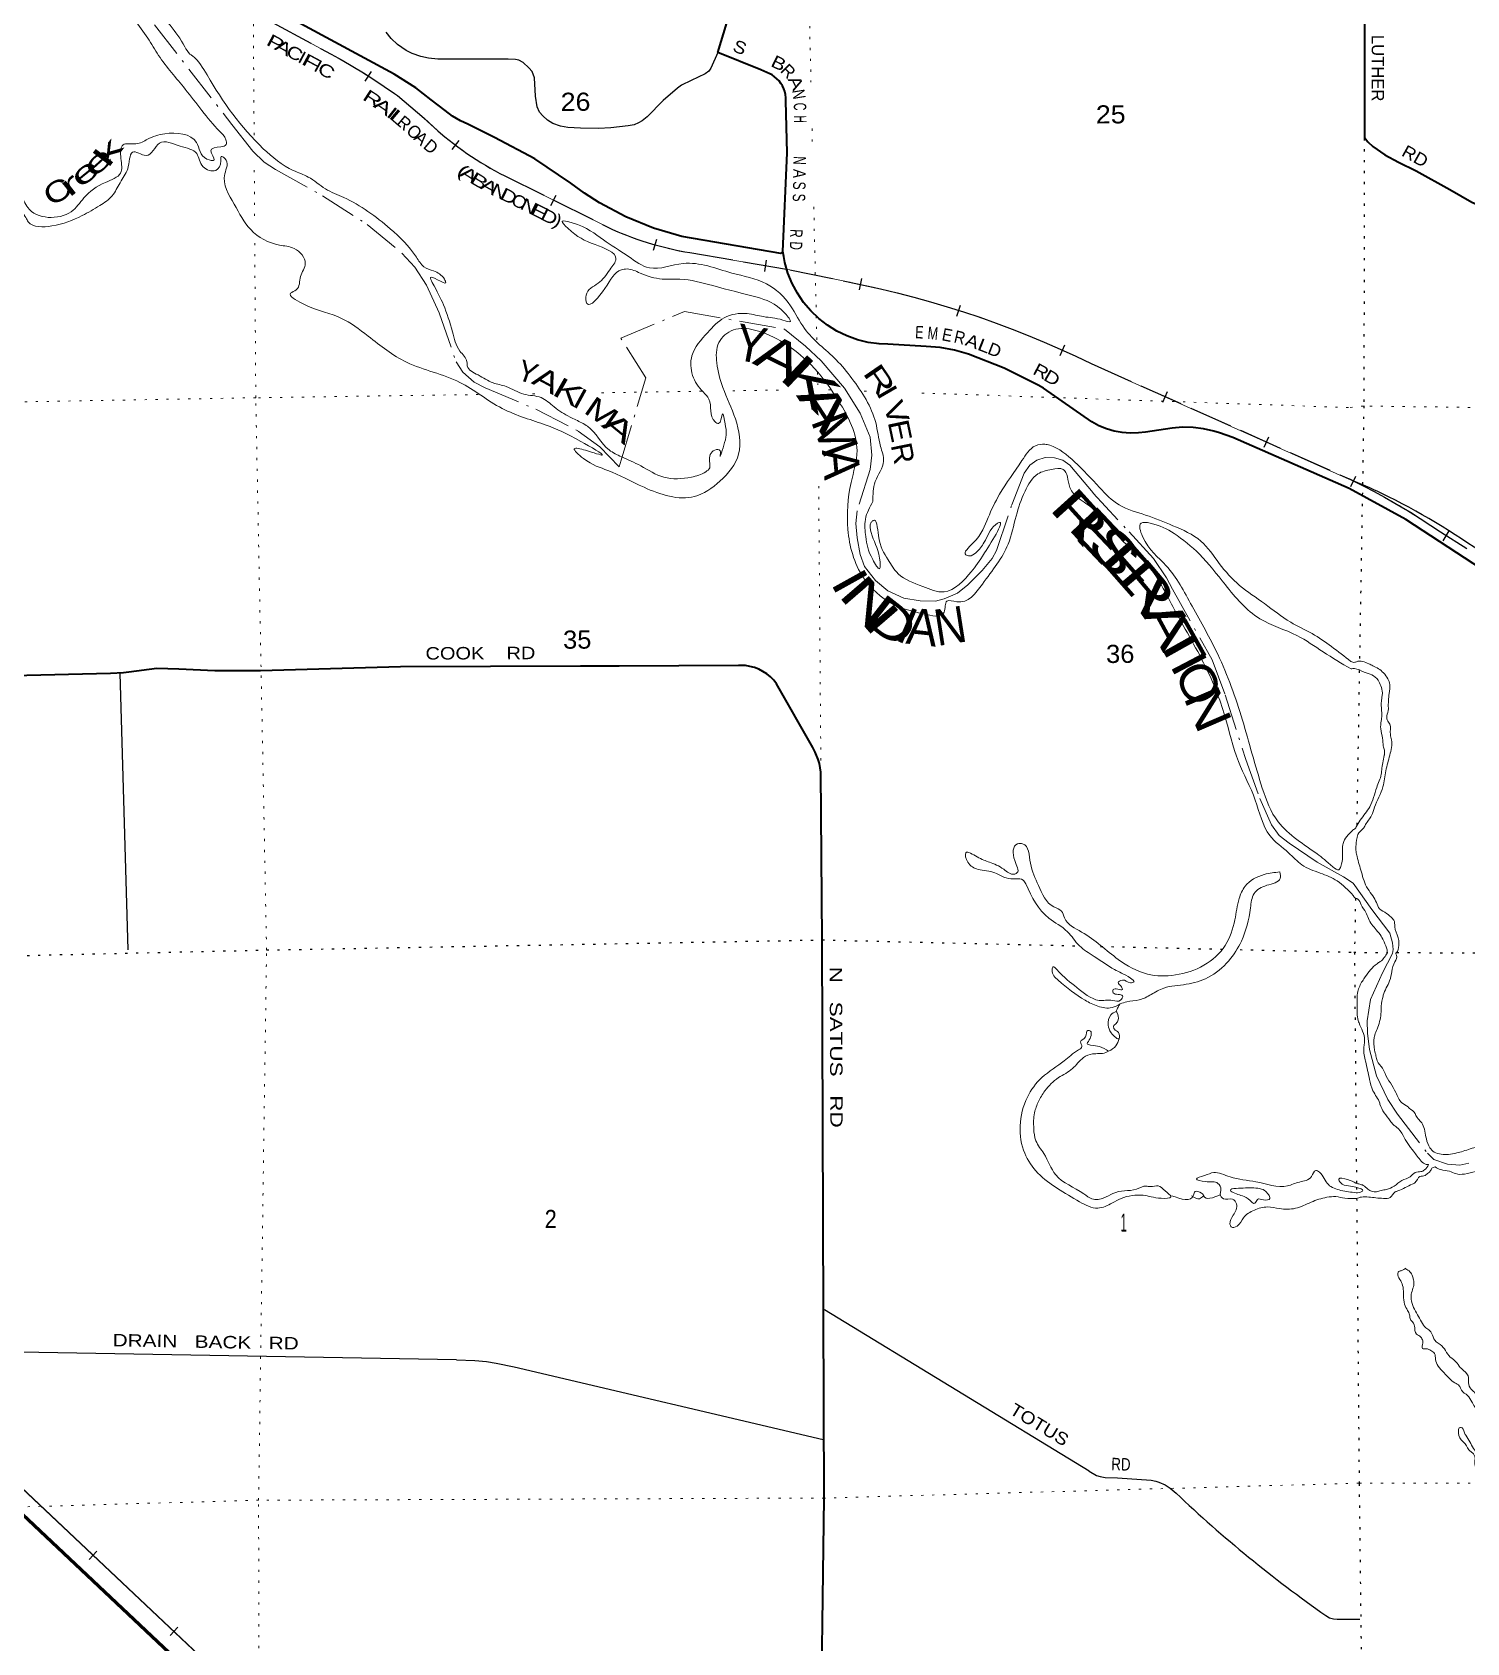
# Model space of a CAD drawing. Header units: feet. Extents: x -2 to 285336, y -549186 to -364975.
# Drawn here: x 209030 to 222861, y -444054 to -428524 of the extents above; entities that cross this region are included whole.
import ezdxf
from ezdxf.enums import TextEntityAlignment as Align

# ---------------------------------------------------------------- set-up
doc = ezdxf.new("R2010")
doc.units = ezdxf.units.FT
doc.header["$LTSCALE"] = 70
for name, pattern in [('DOT_DASHED', [7.7, 5, -1.2, 0.3, -1.2]), ('DOTTED', [1.5, 0.3, -1.2]), ('LONG_DASHED', [7.5, 6, -1.5])]:
    doc.linetypes.add(name, pattern=pattern)
for name, color, linetype, lineweight in [('23', 7, 'Continuous', 70), ('26', 7, 'Continuous', 40), ('27', 7, 'Continuous', 13), ('29', 7, 'Continuous', 25), ('34', 7, 'Continuous', 25), ('39', 7, 'Continuous', 13), ('41', 7, 'Continuous', 13), ('44', 7, 'DOT_DASHED', 13), ('6', 7, 'DOTTED', 25), ('63', 7, 'Continuous', 25), ('7', 7, 'DOTTED', 13)]:
    doc.layers.add(name, color=color, linetype=linetype, lineweight=lineweight)
doc.layers.add('30', color=7, linetype='Continuous')

msp = doc.modelspace()

# ---------------------------------------------------------------- linework, layer by layer
at = {"layer": '23'}
msp.add_lwpolyline([(215822.62, -449315.2), (214465.74, -448035.47), (213654.34, -447270.21), (210801.47, -444579.57), (202763.74, -436998.91)], dxfattribs=at)
at = {"layer": '26'}
for points in [[(221849.32, -425782.42), (221877.58, -426818.06), (221874.57, -429540.09), (221905.23, -429579.79), (221955.72, -429624.9), (222071.13, -429706.1), (222201.61, -429778.35), (222373.72, -429860.37), (222697.9, -430040.37), (222907.87, -430162.61), (222990.82, -430198.7), (223052.13, -430213.13), (223092.16, -430212.42), (223250.49, -430191.48), (223306.41, -430190.55), (223383.94, -430205.92), (223502.58, -430236.61), (223958.95, -430362.73), (223997.06, -430382.75), (224015.09, -430397.18), (224054.97, -430450.7), (224090.92, -430542.64), (224124.8, -430708.51)], [(216267.34, -430639.88), (216246.58, -430657.54), (215294.26, -430493.05), (215018.08, -430412.94), (214751.78, -430304.4), (214498.29, -430168.62), (214353.21, -430074.49), (214223.06, -429979.34), (213873.85, -429744.8), (213485.31, -429538.05), (213230.55, -429411.89), (213159.27, -429378.19), (213082.19, -429332), (213010.35, -429278), (212875.97, -429176.59), (212729, -429061.36), (212520.14, -428929.7), (211332.59, -428288.01)], [(216267.34, -430639.88), (216267.47, -430636.86), (216307.81, -429688.03), (216296.99, -429184.78), (216296.26, -429155.17), (216292.44, -429125.79), (216285.57, -429096.98), (216275.73, -429069.05), (216263.02, -429042.29), (216247.59, -429017.01), (216229.59, -428993.48), (216209.24, -428971.97), (216186.75, -428952.69), (216162.36, -428935.88), (216141.75, -428924.36), (216052.96, -428885.47), (215639.67, -428718.72), (215781.75, -428254.78)], [(221727.95, -432922.64), (220604.14, -432431.8), (220477.74, -432387.5), (220423.06, -432370.16), (220323.74, -432347.41), (220222.59, -432335.17), (220120.7, -432333.56), (220019.21, -432342.62), (219761.59, -432379.1), (219694.27, -432387.78), (219616.17, -432390.15), (219538.25, -432384.35), (219461.36, -432370.44), (219386.35, -432348.57), (219314.03, -432318.97), (219245.21, -432281.98), (218780.82, -431956.31), (218729.43, -431926.68), (218401.14, -431763.13), (218056.04, -431627.52), (217920.87, -431589.02), (217782.41, -431564.86), (217649.66, -431555.45), (217277.74, -431532.55), (217195.14, -431529), (217089.26, -431514.53), (216985.47, -431489.08), (216884.9, -431452.91), (216788.67, -431406.43), (216697.83, -431350.15), (216613.36, -431284.67), (216536.2, -431210.73), (216467.2, -431129.13), (216407.1, -431040.76), (216356.56, -430946.6), (216316.15, -430847.66), (216286.3, -430745.05), (216275.81, -430686.86), (216267.34, -430639.88)], [(223005.74, -433702.54), (222273.46, -433221.98), (221727.95, -432922.64)], [(216595.16, -447943.44), (216666.33, -442657.95), (216646.53, -437276.45), (216632.15, -435658.64), (216627.97, -435617), (216619.42, -435575.72), (216607.02, -435536.3), (216578.36, -435465.67), (216556.48, -435420.06), (216206.36, -434806.37), (216178.25, -434771.52), (216146.65, -434739.81), (216111.91, -434711.57), (216074.41, -434687.11), (216034.56, -434666.71), (215992.8, -434650.59), (215949.57, -434638.92), (215905.37, -434631.83), (215860.66, -434629.41), (215837.99, -434629.97), (214689.47, -434637.59), (214317.11, -434637.43), (212580.11, -434644.06), (211231.71, -434682.92), (210790.9, -434681.1), (210442.62, -434664.75), (210231.26, -434659.77), (209960.12, -434695.36), (209911.13, -434701.46), (209783.07, -434708.03), (205878.19, -434799.99)]]:
    msp.add_lwpolyline(points, dxfattribs=at)
at = {"layer": '29'}
for p, q in [((209875.19, -434705.75), (209950.4, -437372.06)), ((219219.56, -442399.64), (216669.04, -440843.3)), ((213121.1, -441326), (208909.47, -441249.88)), ((213677.01, -441392.06), (216653.98, -442093.32))]:
    msp.add_line(p, q, dxfattribs=at)
for points in [[(215639.67, -428718.72), (215572.23, -428871.51), (215551.77, -428899.95), (215517.66, -428926.11), (215381.24, -428989.8), (215288.03, -429034.16), (215249.37, -429062.59), (215112.96, -429180.88), (214958.35, -429340.11), (214910.61, -429379.92), (214876.5, -429399.26), (214833.31, -429416.32), (214776.46, -429426.55), (214608.22, -429444.75), (214489.99, -429451.58), (214317.19, -429449.3), (214194.42, -429442.48), (214121.66, -429431.1), (214048.91, -429403.81), (213998.89, -429371.96), (213951.14, -429331.02), (213921.58, -429294.62), (213898.85, -429242.3), (213880.66, -429139.93), (213871.56, -428962.5), (213848.83, -428903.36), (213817, -428866.96), (213762.43, -428816.92), (213721.51, -428794.17), (213689.68, -428788.49), (213616.92, -428785.07), (212939.38, -428785.07), (212850.71, -428772.57), (212775.68, -428757.78), (212693.83, -428729.35), (212634.72, -428698.63), (212550.59, -428641.77), (212489.21, -428584.9), (212441.46, -428523.48)], [(213121.1, -441326), (213297.04, -441332.67), (213408.44, -441341.77), (213503.93, -441357.69), (213677.01, -441392.06)], [(219219.56, -442399.64), (219292.28, -442439.86), (219326.38, -442450.1), (219374.13, -442460.33), (219494.62, -442463.75), (219817.46, -442486.5), (219862.93, -442494.45), (219892.49, -442503.55), (219953.87, -442531.99), (220001.61, -442562.69), (220057.32, -442611.03)], [(221501.59, -443791.39), (221538.5, -443812.03), (221574.87, -443821.7), (221612.39, -443825.68), (221829.51, -443826.25)]]:
    msp.add_lwpolyline(points, dxfattribs=at)
msp.add_arc((228802.38, -433384.48), 12712.4, 226.53467, 234.94906, dxfattribs=at)
at = {"layer": '34', "lineweight": 13}
for p, q in [((189982.25, -424700.1), (221936.8, -454825.73)), ((213586.71, -429910.16), (214610.44, -430420.04)), ((219239.74, -431720.81), (221724.73, -432832.6))]:
    msp.add_line(p, q, dxfattribs=at)
at = {"layer": '34'}
for p, q in [((189983.09, -424699.39), (221937.47, -454824.26)), ((209577.13, -443250.58), (209653, -443170.1)), ((210359.08, -443984.19), (210434.96, -443903.71))]:
    msp.add_line(p, q, dxfattribs=at)
at = {"layer": '34', "lineweight": 13}
for points in [[(207640.68, -426447.81), (207643.77, -426449.53), (211912.44, -428736.2)], [(212551.03, -429136.4), (212806.24, -429353.78), (212939.61, -429474.88)], [(215370.07, -430649.95), (216334.52, -430815.26), (216910.66, -430934.97), (216915.5, -430936.13)]]:
    msp.add_lwpolyline(points, dxfattribs=at)
for centre, radius, start, end in [((208595.74, -434738.16), 6857.41, 54.77492, 61.0749), ((214955.64, -427176.43), 3057.33, 228.74516, 243.40034), ((215866.21, -427640.8), 3049.78, 245.68461, 260.63741), ((215054.36, -440281.08), 9528.68, 63.94458, 78.76627), ((218903.02, -438720.06), 6529.62, 58.48187, 64.39195), ((218903.02, -438720.06), 6529.62, 58.48187, 64.39195), ((233275.56, -416635.12), 19823.35, 236.4382, 238.30623), ((233275.56, -416635.12), 19823.35, 236.4382, 238.30623)]:
    msp.add_arc(centre, radius, start, end, dxfattribs=at)
at = {"layer": '34'}
msp.add_spline([(250068.21, -443487.57), (249977.5, -443672.86), (249779.53, -443780.59), (249483.08, -443739.09), (248900.45, -443524.65), (247156.92, -442816.5), (243671.48, -441424.31), (238565.58, -439409.91), (233747.07, -437493.57), (228242.54, -435879.4), (226638.04, -435261.44), (224052.35, -434211.95), (222040.75, -432971.27), (221731.64, -432835.02)], degree=3, dxfattribs=at)
at = {"layer": '39'}
msp.add_line((221791.39, -439714.31), (221792.12, -439714.76), dxfattribs=at)
for points in [[(204172.82, -426879.68), (204187.79, -426936.96), (204180.15, -427039.49), (204340.48, -427364.24), (204702.75, -427852.77), (205022.14, -428190.79), (205424.01, -428518.36), (205664.25, -428698.03), (205863.47, -428684.98), (206108.3, -428506.92), (206266.66, -428345.37), (206509.2, -428096.98), (206570.73, -427883.66), (206812.9, -427544.85), (207087.54, -427270.19), (207300.3, -427124.44), (207488.91, -426976.8), (207704.07, -426925.49), (207921.7, -426988.72), (208217.6, -426993.27), (208451.44, -427082.54), (208524.13, -427138.45), (208379.13, -427119.07), (208173.71, -427089.95), (207952.39, -427111.15), (207936.56, -427177.54), (208200.28, -427190.3), (208464.15, -427237.21), (208697.97, -427320.45), (209049.01, -427521.67), (209391.98, -427720.92), (209525.06, -427778.53), (209883.11, -428218.85), (210144.23, -428581.29), (210247.55, -428747.57), (210504.49, -429071.84), (210836.23, -429478.13), (210896.95, -429560.21), (210899.15, -429606.42), (210846.91, -429628.79), (210750.45, -429667.45), (210783.01, -429755.71), (210714.55, -429748.01), (210613.25, -429585.74), (210306.97, -429502.86), (210142.14, -429555.93), (210029.6, -429600.7), (209904.85, -429609.36), (209884.26, -429741.25), (209881.13, -429882.05), (209735.23, -429971.93), (209528.52, -430121.66), (209404.27, -430254.91), (208986.26, -430213.71), (208914.55, -430104.62), (208763.29, -430029.01), (208672.36, -429941.04), (208612.16, -429987.56), (208546.21, -430102.44), (208467.99, -430171.15), (208504.58, -430259.39), (208534.9, -430293.4), (208568.89, -430236.96), (208622.87, -430146.26), (208743.71, -430163.75), (208876.74, -430209.31), (208967.72, -430311.34), (208992.04, -430351.41), (209217.8, -430392.06), (209511.1, -430292.56), (209681.79, -430195.25), (209800.17, -430102.22), (209876.14, -429975.24), (209949.96, -429841.37), (209968.74, -429744.38), (209995.71, -429681.25), (210126.67, -429712.76), (210257.02, -429593.54), (210454.39, -429622.7), (210615.7, -429694.25), (210676.6, -429820.54), (210799.52, -429856.1), (210847.45, -429763.43), (210851.31, -429723.22), (210887.62, -429741.12), (210886.21, -429889.84), (210977.97, -430182.78), (211135.96, -430427.16), (211412.31, -430576.5), (211555.36, -430609.95), (211662.62, -430754.1), (211616.83, -430878.92), (211575.08, -431007.74), (211520.87, -431040.17), (211633.99, -431140.08), (212012.97, -431282.88), (212269.29, -431454.43)], [(208202.55, -426859.48), (209016.17, -427321.27), (209393.66, -427522.84), (209738.49, -427797.57), (210051.75, -428113.52), (210193.28, -428269.56), (210500.82, -428663.91), (210549.41, -428734.01), (210573.64, -428751.97), (210715.28, -428936.15), (211257.59, -429646.84), (211546.26, -429856.41), (211691.44, -429919.99), (211856.95, -430033.71), (212032.4, -430117.24), (212480.46, -430418.46), (212733.17, -430692.51), (212806, -430784.58), (212898.76, -430826.32), (213003.74, -430906.18), (213015.95, -430938.28), (212937.34, -430910.53), (212868.82, -430888.77), (212887.13, -430936.91), (212994.68, -431153.41), (213080.27, -431412.21), (213153.48, -431598.74), (213220.32, -431700.89), (213224.51, -431741.06), (213327.52, -431828.97), (213472.74, -431904.61), (213599.69, -431940.15), (213769.06, -432013.66), (213936.26, -432046.99), (214061.41, -432136.8), (214214.78, -432234.51), (214327.72, -432290.21), (214384.22, -432324.09), (214592.46, -432552.15), (214709.47, -432617.88), (214897.01, -432705.37), (215118.86, -432814.79), (215384.54, -432813.47), (215523.22, -432762.54), (215561.3, -432724.17), (215559.04, -432661.88), (215610.93, -432553.11), (215663.28, -432558.88), (215661.48, -432611.13), (215705.23, -432480.29), (215710.55, -432301.42), (215683.99, -432205.09), (215646.12, -432297.72), (215613.85, -432281.8), (215554.6, -432063.05), (215497.96, -431993), (215396.67, -431832.74), (215389.86, -431643.88), (215541.93, -431420.06), (215702.37, -431276.58), (215921.6, -431237.31), (216080.73, -431266.66), (216268.05, -431299.89), (216336.54, -431313.62), (216285.9, -431233.49), (216017.58, -431080.09), (215590.41, -430967.67), (215274.15, -430904.93), (215103.06, -430903.78), (214891.49, -430846.55), (214764.52, -430806.99), (214712.22, -430815.29), (214549.92, -430994.95), (214377.4, -431138.49), (214369.02, -431058.15), (214485.31, -430945.03), (214599.5, -430813.84), (214657.45, -430709.06), (214455.61, -430571.4), (214193.31, -430413.95), (214138.7, -430347.91), (214235.37, -430361.49), (214535.93, -430524.78), (214778.12, -430686.35), (214979.84, -430795.87), (215305.75, -430754.06), (215775.1, -430846.17), (216107.62, -430949.02), (216341.97, -431162.87), (216475.7, -431381.25), (216780.85, -431683.18), (216932.54, -431863.28), (217161.71, -432288.17), (217208.93, -432517.02), (217237.69, -432659.56), (217157.97, -432856.89), (217134.59, -433047.92)], [(212269.29, -431454.43), (212638.65, -431705.8), (213152.69, -431900.17), (213560.29, -432151.35), (213983.63, -432312.02), (214318.38, -432469.11), (214526.23, -432600.71), (214365.03, -432555.29), (214256.27, -432539.75), (214343.21, -432633.77), (214579.17, -432749.15), (214928.04, -432912.2), (215415.49, -433000.2), (215660.45, -432852.28), (215840.54, -432592.16), (215808.98, -432252.7), (215688.99, -431949.85), (215629.66, -431713.02), (215651.01, -431515.97), (215789.4, -431394.71), (215992.69, -431395.71), (216277, -431520.9), (216571.86, -431766.61), (216806.63, -432084.96), (216981.65, -432558.34), (216924.53, -432866.09), (216894.16, -433318.39), (217044.99, -433783.86), (217317.73, -434033.7), (217622.06, -434132.66), (217821.25, -434115.59), (217849, -434008.95), (217943.63, -434016.52), (218190.51, -433844.48), (218438.53, -433459.42), (218515.94, -433189.75), (218601.51, -432950.19), (218725.63, -432782.77), (218858.3, -432739.91), (218969, -432739.36), (219034.11, -432913.87), (219226.06, -433093.78), (219511.08, -433395.8), (219796.03, -433677.73), (220027.04, -434062.42), (220341.37, -434641.61), (220528.47, -435116.95), (220659.07, -435556.39), (220821.6, -435927.35), (220961.87, -436270.29), (221141.68, -436436.19), (221270.97, -436552.1), (221446.4, -436631.61), (221611.76, -436707.15), (221765.82, -436849.02)], [(217134.59, -433047.92), (217062.84, -433221.09), (217065.53, -433387.87), (217132.84, -433608.59), (217199.62, -433696.68), (217199.21, -433596.2), (217117.7, -433349.43), (217119.31, -433248.95), (217137.35, -433230.77), (217188.26, -433377.22), (217281.8, -433611.87), (217378.96, -433746.03), (217614.95, -433867.43), (217820.46, -433920.67), (218083.35, -433726.44), (218211.43, -433544.95), (218343.1, -433254.91), (218317.01, -433273.13), (218206.99, -433442.48), (218126.89, -433543.36), (218066.63, -433573.8), (218030.35, -433561.92), (218098.34, -433451.06), (218246.28, -433203.15), (218356.07, -432979.54), (218572.14, -432654.93), (218702.39, -432511.6), (218792.9, -432497.08), (218839.24, -432506.9), (219079.41, -432666.47), (219319.93, -432914.46), (219509.81, -433082.32), (219763.82, -433179.52), (220027.91, -433282.7), (220296.21, -433430.08), (220474.21, -433646.22), (220670.31, -433858.26), (220910.54, -434033.91), (221162.86, -434213.51), (221368.61, -434323.01), (221556.31, -434448.68), (221743.8, -434590.56)], [(221744.69, -434663.15), (221476, -434499.32), (221223.77, -434341.82), (220866.84, -434178.81), (220533.41, -433852.91), (220282.63, -433556.75), (220038.27, -433357.01), (219808.41, -433257.67), (219719.85, -433258.11), (219734.46, -433386.65), (219963.05, -433668.86), (220212.2, -434057.48), (220459.64, -434522.46), (220697.71, -435156.3), (220889.57, -435812.47), (221041.84, -436137.26), (221417.47, -436446.87), (221568.94, -436570.71), (221627.43, -436600.56), (221645.41, -436568.32), (221663.14, -436473.78), (221668.66, -436345.15), (221759.23, -436220.25)], [(222193.24, -437387.33), (222205.69, -437310.83), (222198.53, -437254.82), (222166.28, -437149.18), (222156.94, -437085.19), (222144.63, -437071.4), (222087.44, -437020.47), (222020.36, -436975.75), (221989.07, -436916.24), (221955.68, -436852.76), (221906.14, -436783.6), (221844.68, -436622.42), (221803.51, -436472.84), (221793.37, -436422.79), (221791.5, -436376.8), (221801.92, -436298.36), (221803.67, -436286.28), (221809.15, -436260.08), (221867.98, -436196.65), (221885.36, -436164.18), (221943.71, -436076.69), (221972.15, -435997.85), (222052.27, -435799.56), (222081.16, -435645.06), (222118.17, -435495.25), (222135.15, -435346.45), (222124.06, -435294.52), (222118.03, -435196.35), (222093.12, -435154.76), (222090.33, -435116.7), (222104.96, -435048.19), (222104.79, -435040.17), (222111.92, -434899.59), (222118.16, -434813.2), (222099.01, -434759.44), (222057.73, -434702.15), (222008.76, -434661.06), (221954.04, -434632.13), (221915.55, -434612.88), (221796.86, -434593.35), (221780.95, -434599.7), (221743.8, -434590.56)], [(221744.69, -434663.15), (221778.18, -434659.94), (221871.11, -434694.08), (221945.83, -434720.57), (222005.02, -434771.47), (222032.24, -434827.07), (222047.63, -434892.93), (222042.83, -434933.44), (222039.09, -434965.33), (222036.12, -435015.54), (222042.11, -435111.71), (222035.2, -435166.02), (222030.72, -435240.34), (222048.65, -435332.23), (222056.19, -435406.29), (222066.13, -435448.18), (222065.94, -435490.34), (222064.11, -435498.4), (222040.9, -435637.31), (222035.76, -435679.54), (221992.28, -435806.85), (221925.93, -435992.81), (221834.36, -436121.14), (221795.59, -436186.16), (221770.08, -436212.78), (221759.7, -436219.33), (221759.23, -436220.25)], [(221059.58, -436620.73), (220906.68, -436645.56), (220723.95, -436758.97), (220666.03, -436875.81), (220624.58, -437083.02), (220530.95, -437330.68), (220326.37, -437520.56), (220050.96, -437614.3), (219781.18, -437605.51), (219500.81, -437464.11), (219147.48, -437200.45), (218981.87, -437064.55), (218953.43, -436998.35), (218880.8, -436958.49), (218731.01, -436750.16), (218653.66, -436535.46), (218578.44, -436348.89), (218530.13, -436349.11), (218502.59, -436512.05), (218523.19, -436630.53), (218497.07, -436642.71), (218396.23, -436594.95), (218259.08, -436527.25), (218140.1, -436475.55), (218031.24, -436435.85), (218049.72, -436526.21), (218148.63, -436596.1), (218311.82, -436629.51), (218418.71, -436679.26), (218513.35, -436686.86), (218583.85, -436698.59), (218608.16, -436736.66), (218830.9, -437065.25), (219010.58, -437197.07), (219125.86, -437333.2), (219267.18, -437435.05), (219462.94, -437560.76), (219618.28, -437644.46), (219652.64, -437680.47), (219618.46, -437690.68), (219539.84, -437662.91), (219499.69, -437689.23), (219532.05, -437729.27), (219540.21, -437755.36), (219495.91, -437751.55), (219451.64, -437755.78), (219451.76, -437785.92), (219500.13, -437801.78), (219542.46, -437815.65), (219522.5, -437857.95), (219446.01, -437860.32), (219315.16, -437858.92), (219101.29, -437735.3), (218905.33, -437559.34), (218873.02, -437535.37), (218863.07, -437563.56), (218921.85, -437665.79), (219180.28, -437857.54), (219303.3, -437915.25), (219440.24, -437928.68), (219518.61, -437894.15)], [(221059.58, -436620.73), (221061.84, -436683.03), (220933.27, -436749.95), (220810.78, -436828.91), (220775.1, -436967.76), (220687.8, -437287.74), (220565.75, -437477.24), (220365.09, -437638.97), (220155.99, -437704.26), (219938.73, -437741.45), (219818.19, -437802.31), (219701.65, -437855.11), (219582.94, -437871.74), (219518.61, -437894.15)], [(221765.82, -436849.02), (221789.73, -436874.34), (221809.93, -436881.93), (221841.15, -436937.44), (221888.76, -437010.65), (221912.05, -437070.33), (221988.46, -437179.03), (222035.84, -437240.22), (222063.04, -437295.81), (222092.67, -437371.41), (222095.29, -437401.44)], [(222095.29, -437401.44), (222026.85, -437485.14), (221995.2, -437505.87), (221881.54, -437632.66), (221854.31, -437673.36), (221810.27, -437774.6), (221803.02, -437909.15), (221814.02, -438053.35), (221822.53, -438077.24), (221876.02, -438240.59), (221874.63, -438270.71), (221867.64, -438321.01), (221884.28, -438447.03), (221923.95, -438620.71), (221956.27, -438730.35), (222020.92, -438851.34), (222023.08, -438859.32), (222122.66, -439021.69), (222153.5, -439059.15), (222184.02, -439080.57), (222245.83, -439161.5), (222291.57, -439240.77), (222347.2, -439313.8), (222421.32, -439408.52), (222468.11, -439441.63), (222492.21, -439443.12)], [(225263.77, -439781.45), (225163.16, -439763.53), (225094.04, -439716.85), (224965.64, -439615.27), (224818.84, -439496.02), (224726.86, -439409.71), (224696.38, -439390.3), (224641.2, -439339.31), (224570.12, -439294.69), (224557.93, -439286.93), (224473.02, -439252.62), (224383.78, -439202.36), (224272.61, -439158.58), (224246.47, -439155.12), (224236.34, -439149.32), (224181.22, -439136.01), (224101.45, -439122.09), (224053.2, -439115.1), (223944.65, -439101.35), (223864.12, -439086.42), (223779.92, -439084.79), (223677.59, -439080.95), (223617.64, -439090.24), (223429.64, -439112.28), (223417.79, -439120.57), (223200.64, -439187.35), (223001.82, -439267.81), (222963.83, -439272.63), (222826.34, -439313.66), (222764.03, -439329.88), (222684.64, -439344.76), (222614.42, -439342.23), (222545.83, -439321.63), (222504.89, -439280.37), (222471.05, -439194.83), (222433.21, -439052.41), (222400.15, -439010.33), (222370.15, -438968.29), (222361.77, -438950.42), (222306.54, -438897.43), (222294.27, -438885.66), (222235.33, -438846.79), (222177.16, -438747.72), (222073.16, -438565.38), (222048.04, -438513.76), (221996.42, -438440.64), (221985.44, -438394.73), (221972.27, -438338.85), (221967.74, -438216.58), (221973.29, -438194.39), (221996.14, -438135.74), (222033.21, -437988.5), (222035.69, -437914.24), (222053.75, -437817.56), (222055.58, -437809.5), (222116.9, -437671.79), (222167.21, -437486.17), (222183.97, -437423.63), (222177.7, -437411.72), (222193.24, -437387.33)], [(222556.82, -439465.82), (222609.46, -439490.78), (222694, -439507.04), (222752.6, -439529.87), (222838.9, -439534.05), (222946.65, -439509.69), (223120.79, -439495.97), (223202.62, -439478.18), (223254.19, -439451.01), (223425.15, -439381.19), (223440.9, -439366.81), (223500.23, -439327.44), (223603.77, -439293.13), (223721.64, -439272.58), (223781.38, -439253.26), (223851.48, -439249.77), (223861.5, -439249.56), (223997.68, -439242.65), (224043.81, -439243.67), (224231.62, -439309.9), (224373.34, -439377.1), (224402.01, -439406.58), (224509.75, -439478.51), (224561.08, -439537.6), (224670.31, -439681.72), (224740.42, -439776.51), (224791.22, -439809.54), (224856.17, -439848.28), (224938.99, -439878.62), (225023.73, -439904.9), (225104.18, -439917.24), (225116.2, -439916.98), (225296.51, -439911.15), (225374.48, -439908.48), (225448.44, -439889.87), (225512.23, -439872.47), (225599.75, -439838.52), (225661, -439795.09), (225725.35, -439707.47), (225752.13, -439644.71), (225776.37, -439555.94), (225770.78, -439479.83), (225767.63, -439423.73), (225734.76, -439288.03), (225736.44, -439271.94), (225675.64, -439142.85), (225607.57, -439050), (225601.31, -439038.11), (225507.47, -438861.57), (225445.7, -438782.63), (225400.82, -438745.47), (225357.67, -438694.23), (225242.52, -438554.25), (225154.54, -438467.86), (225076.16, -438361.2), (224990.46, -438288.79), (224954.91, -438217.33), (224921.9, -438171.9), (224841.93, -438085.33), (224816.85, -438035.71), (224805.92, -437991.82), (224805.67, -437979.78), (224805.27, -437959.73), (224871.5, -437866.05), (224896.03, -437791.31), (224949.64, -437766.1), (225013.85, -437768.75), (225090.66, -437799.21), (225170.42, -437875.75), (225261.96, -437940.01), (225290.47, -437961.47), (225358.47, -437954.01), (225437.04, -437972.4), (225487.2, -437977.32), (225547.88, -438000.14), (225594.63, -438031.24), (225602.77, -438037.09), (225751.32, -438144.27), (225909.69, -438241.21), (225987.12, -438301.74), (226024.46, -438328.23), (226058.37, -438354.4), (226166.93, -438466.43), (226299.58, -438579.97), (226428.42, -438703.61), (226561.44, -438835.19), (226672.26, -438959.22), (226710.06, -439042.66), (226821.32, -439188.74), (226856.71, -439252.18), (226862.89, -439260.08), (226881.71, -439297.79), (226918.49, -439429.4), (226936.81, -439637.64), (226945.35, -439858.11), (226946.35, -439906.23), (226979.13, -440037.93)], [(219516.61, -437896.17), (219498.6, -437924.39), (219480.65, -437966.68)], [(219480.65, -437966.68), (219428.44, -437999.08), (219404.68, -438097.68), (219433.16, -438171.91), (219509.87, -438227.83), (219501.59, -438169.58), (219463.22, -438137.61), (219455.06, -438111.51), (219481.11, -438081.24), (219499.09, -438046.99), (219490.78, -437980.7), (219480.65, -437966.68)], [(219407.69, -438348.9), (219320.95, -438305.09), (219234.34, -438291.42), (219202.07, -438275.5), (219212.05, -438255.35), (219237.99, -438196.94), (219231.78, -438154.76), (219207.6, -438148.85), (219185.71, -438211.25), (219137.59, -438259.72), (219149.85, -438305.89), (219117.76, -438336.19), (218979.29, -438443.36), (218764.53, -438603.14), (218624.36, -438792.72), (218555.01, -439070.41), (218598.33, -439333.51), (218725.9, -439523.86), (218915.72, -439673.71), (219127.6, -439801.36), (219302.97, -439862.85), (219443.68, -439811.95), (219528.06, -439769.35), (219739.31, -439738.21), (219914.56, -439767.55), (220007.1, -439753.05), (219952.53, -439697.02), (219885.9, -439647.09), (219809.44, -439655.48), (219771.16, -439649.63), (219676.67, -439680.22), (219561.99, -439694.82), (219449.36, -439721.48), (219362.97, -439764.09), (219306.66, -439778.42), (219246.25, -439772.67), (219167.55, -439724.8), (218897.08, -439541.15), (218783.54, -439336.67), (218706.56, -439214.42), (218685.96, -439095.93), (218693.4, -438943.14), (218731.22, -438834.43), (218793.22, -438731.64), (218923.56, -438604.41), (219060.1, -438517.35), (219166.37, -438410.33), (219252.79, -438375.75), (219379.56, -438363.1), (219407.69, -438348.9)], [(219510.18, -438229.13), (219477.94, -438298.33), (219407.69, -438348.9)], [(222492.21, -439443.12), (222453.16, -439494.1), (222417.42, -439510.91), (222391.41, -439513.47), (222363.47, -439520.07), (222314.17, -439559.24), (222234.75, -439597.03), (222159.67, -439650.78), (222086.15, -439682.43), (222034.21, -439691.56), (221990.37, -439704.53), (221907.68, -439680.21), (221862.8, -439643.05), (221830.5, -439631.69), (221792.21, -439622.07)], [(221793.89, -439770.37), (221845.08, -439755.76), (221915.26, -439756.28), (222057.87, -439769.29), (222121.82, -439759.91), (222168.85, -439706.76), (222196.69, -439696.13), (222335.69, -439631), (222361.49, -439618.41), (222408.35, -439557.23), (222460.29, -439548.11), (222474.06, -439535.78), (222507.55, -439506.99), (222525.01, -439478.53), (222556.82, -439465.82)], [(221793.19, -439713.48), (221647.48, -439691.14), (221526.47, -439635.42), (221439.44, -439515.24), (221405.15, -439499.32), (221363.11, -439557.8), (221248.58, -439610.59), (221131.97, -439647.31), (220827.84, -439608.53), (220578.04, -439561.46), (220420.86, -439519.98), (220330.39, -439548.54), (220254.02, -439581.05), (220338.67, -439606.79), (220461.53, -439624.31), (220489.96, -439684.47), (220484.08, -439724.7), (220514.46, -439772.79), (220601.04, -439776.41), (220641.48, -439822.45), (220609.7, -439931.13), (220577.83, -440015.7), (220590.02, -440043.78), (220646.35, -440035.48), (220708.43, -439954.79), (220812.82, -439881.95), (220939.52, -439851.21), (221056.34, -439866.74), (221209.32, -439864.02), (221360.06, -439805.03), (221512.87, -439758.09), (221597.39, -439751.67), (221686.03, -439767.34), (221793.89, -439770.37)], [(221792.21, -439622.07), (221711.48, -439586.33), (221626.92, -439584.71), (221643.15, -439616.79), (221719.78, -439648.59), (221792.47, -439661.13)], [(220013.8, -439742.91), (220226.46, -439737.96), (220240.41, -439701.71), (220302.87, -439717.5), (220319.03, -439731.49), (220323.1, -439741.53), (220486.07, -439735.07)], [(220207.8, -439744.87), (220284.97, -439771.85), (220323.42, -439744.87)], [(220594.6, -439675.94), (220771.71, -439667.08), (220910.71, -439692.56), (220949.12, -439732.58), (220963.35, -439768.69), (220901, -439783.05), (220842.61, -439779.3), (220818.6, -439815.59), (220752, -439771.69), (220681.41, -439739.86), (220622.95, -439718.02), (220582.58, -439690.07), (220594.6, -439675.94)], [(221792.47, -439661.13), (221831.37, -439673.8), (221857.82, -439693.31), (221849.98, -439701.49), (221793.19, -439713.48)], [(222941.4, -442272), (222916.32, -442222.38), (222893.95, -442206.81), (222844.37, -442135.65), (222807.48, -442096.31), (222779.57, -442006.64), (222787.08, -441982.41), (222815.13, -441981.81), (222844.51, -442045.38), (222850.69, -442053.27), (222925.47, -442180.07), (222995.87, -442288.89), (223012.73, -442328.65), (223019.07, -442344.57), (223094.99, -442429.21), (223136.52, -442498.53), (223209.99, -442659.45), (223283.02, -442798.32), (223317.66, -442825.66), (223366.13, -442842.69), (223410.84, -442871.83), (223457.71, -442908.95), (223475.82, -442912.57), (223491.74, -442906.21), (223501.33, -442885.96), (223488.7, -442856.14), (223486.48, -442846.15), (223416.01, -442733.31), (223399.15, -442693.55), (223321.62, -442530.71), (223290.24, -442467.19), (223232.64, -442396.2), (223193.13, -442326.83), (223146.64, -442211.47), (223069.07, -442046.63), (222989.7, -441891.85), (222964.29, -441826.19), (222908.16, -441729.1), (222868.86, -441669.75), (222809.67, -441618.85), (222792.85, -441581.1), (222788.72, -441575.17), (222746.06, -441547.99), (222641.79, -441449.91), (222584.32, -441384.93), (222558.95, -441321.29), (222549.74, -441263.31), (222515.1, -441235.96), (222470.64, -441218.85), (222432.49, -441215.65), (222437.42, -441163.39), (222428.58, -441123.46), (222418.19, -441105.63), (222377.53, -441078.41), (222355.8, -440996.62), (222353.59, -440986.64), (222314.28, -440927.3), (222309.52, -440891.29), (222290.62, -440849.57), (222261.29, -440788.01), (222249.57, -440706.01), (222245.88, -440623.84), (222224.6, -440564.12), (222195.31, -440504.56), (222198.81, -440480.41), (222228.59, -440465.75), (222274.18, -440440.7)], [(222272.3, -440446.76), (222313, -440475.98), (222337.96, -440519.59), (222346.67, -440553.5), (222351.22, -440579.48), (222325.48, -440692.36), (222324.47, -440740.52), (222348.16, -440820.27), (222425.2, -440959.05), (222464.46, -441016.38), (222505.17, -441045.6), (222521.69, -441069.33), (222551.15, -441136.9), (222620.44, -441191.6), (222715.1, -441309.94), (222721.18, -441313.82), (222809.38, -441410.24), (222872.99, -441481.1), (222876.36, -441547.23), (222903.69, -441608.84), (222934.36, -441638.27), (222959.23, -441677.86), (222979.97, -441711.53), (222997.58, -441787.38), (223020.4, -441825), (223103.91, -441985.71), (223123.01, -442037.46), (223143.55, -442061.1), (223167.3, -442046.55), (223166.89, -442026.49), (223166.73, -442018.47), (223164.39, -442002.48), (223182.18, -441990.07), (223194.36, -441997.83), (223240.06, -442075.1), (223330.93, -442301.84), (223374.79, -442387.16), (223413.98, -442440.49), (223479.36, -442597.57), (223502.32, -442641.21), (223530.55, -442746.92), (223568.98, -442860.45), (223614.75, -442941.72), (223693.42, -443062.4), (223729.98, -443085.7), (223750.15, -443091.29), (223822.29, -443089.77), (223908.07, -443069.88), (224005.61, -443035.72), (224064.9, -442994.34), (224197.54, -442913.3), (224309.86, -442818.64), (224317.52, -442800.43), (224338.48, -442747.82), (224352.65, -442657.26), (224365.65, -442606.83), (224383.32, -442588.4), (224429.99, -442615.49), (224508.71, -442641.91), (224519.55, -442681.8), (224515.76, -442691.9), (224498.76, -442742.42), (224442.66, -442841.89), (224352.79, -442956.14), (224333.54, -442994.66), (224239.75, -443112.99), (224206.18, -443137.77), (224152.78, -443173.01), (224061.42, -443215.07), (223965.78, -443243.17), (223909.79, -443250.39), (223845.75, -443255.75), (223749.4, -443249.77), (223700.6, -443216.71), (223550.25, -443119.6), (223542.11, -443113.77), (223486.98, -443064.79), (223422.03, -443026.04), (223331.75, -442925.67), (223299.2, -442902.28), (223174.18, -442866.83), (223144.16, -442869.47), (223128.2, -442873.82), (223073.77, -442858.92), (223007.7, -442766.05), (222986.97, -442732.4), (223026.14, -442687.43), (223031.57, -442659.23), (223101.29, -442637.69), (223108.82, -442613.47), (223089.66, -442559.71), (223083.53, -442553.82), (223054.19, -442492.26), (223004.73, -442427.11), (222983.95, -442391.45), (222953.36, -442366.02), (222941.4, -442272)], [(197809.3, -442142.28), (197957.53, -442156.21), (198563.36, -442151.19), (198891.21, -442093.29), (199031.67, -441988.09), (199109.62, -441851.05), (199226, -441762.05), (199338.6, -441733.36), (199423.61, -441851.5), (199602.99, -441910.9), (199800.65, -442010.39), (199982.92, -442286.8), (200178.9, -442470.71), (200533.89, -442651.81), (201154.04, -442704.99), (201534.59, -442739.27), (201721.62, -442700.16), (201948.64, -442594.53), (202097.15, -442487.29), (202298.26, -442446.09), (202459.5, -442501.56), (202866.45, -442591.97), (203150.33, -442610.66), (203397.51, -442514.98), (203546.3, -442476.06), (203691.54, -442555.72), (203881.12, -442647.21), (203933.93, -442765.51), (203954.61, -442902.06), (204063.77, -443018.07), (204253.27, -443091.48), (204377.79, -443024.55), (204423.55, -442893.7), (204557.78, -442738.29), (204799.13, -442692.88), (205061.05, -442744.63), (205394.89, -442687.91), (205614.6, -442765.19), (205758.01, -442891.08), (205929.55, -443000.75), (206014.81, -443181.18), (206148.32, -443345.3), (206249.32, -443433.22), (206224.1, -443666.46), (206223.18, -443935.74), (206349.46, -444302.86), (206652.38, -444550.54), (207043.8, -444783.71), (207259.53, -444873.07), (207450.53, -444819.87), (207653.99, -444863.07), (208024.7, -444949.64), (208206.36, -445077.35), (208339.75, -445211.33), (208605.67, -445268.28), (208922.17, -445391.3), (209129.93, -445500.79), (209327.3, -445529.95), (209697.24, -445427.63), (210005.2, -445428.11), (210315.77, -445577.28), (210543.9, -445746.96), (210653.25, -445909.19), (210621.66, -446062.07), (210540.53, -445909.75), (210433.22, -445753.54), (210283.78, -445629.69), (210058.07, -445562.49), (209884.81, -445521.15), (209605.25, -445574.79), (209229.1, -445634.94), (208977.11, -445537.72), (208622.08, -445344.56), (208315.96, -445301.88), (208192.84, -445218.09), (208057.23, -445029.86), (207660.41, -444955.48), (207495.17, -444910.08), (207342.45, -444971.12), (207062.35, -444892.14), (206471.18, -444539.39), (206242.5, -444235.07), (206136.79, -443976.36), (206101.7, -443761.52), (206141.31, -443600.55), (206138.66, -443443.82), (206021.49, -443337.9), (205867.36, -443053.31), (205728.1, -442959.55), (205582.72, -442845.73)]]:
    msp.add_spline(points, degree=3, dxfattribs=at)
at = {"layer": '44'}
for points in [[(209879.7, -428027.31), (210954.89, -429414.61)], [(210954.89, -429414.61), (211156.49, -429669.41), (211265.75, -429775.44), (211375.77, -429846.36), (211828.49, -430101.17), (212259.98, -430377.22), (212592.44, -430653.26), (212719, -430790.79), (212831.28, -430962.49), (212954.15, -431229.58), (213115.89, -431700.81), (213181.89, -431801.91), (213292.05, -431897.3), (213395.85, -431952.41), (213884.15, -432160.15), (214293, -432370.01), (214502.33, -432521.86), (214689.15, -432715.52), (214707.4, -432650.26)], [(214707.4, -432650.26), (214946.28, -431856.28), (214705.14, -431475.4), (215319.39, -431215.43), (216283.27, -431388.57), (216486.64, -431549.67), (216634.93, -431693.81)], [(216634.93, -431693.81), (216861.39, -431955.61), (217013.08, -432196.19), (217108.97, -432429.84), (217123.24, -432601.06), (217108.97, -432741.27), (216981.64, -433137.64), (216969.65, -433262.42), (216981.64, -433399.53), (217012.02, -433561.3), (217052.38, -433675.57), (217159.26, -433811.43), (217278.73, -433909.15), (217434.66, -433981.01), (217589.97, -434008.24), (217737.59, -434008.57), (217823.4, -433987.01), (217949.43, -433932.26), (218049.76, -433852.52), (218188.82, -433713.93), (218286.26, -433597.34), (218325.63, -433519.86), (218474.18, -433081.02), (218594.43, -432776.66), (218647.46, -432698.57), (218714.68, -432649.26), (218795.75, -432624.38), (218884.45, -432628.02), (218967.35, -432651.94), (219033, -432698.81), (219259.36, -432967.77), (219605.96, -433342.91), (219839.39, -433597.71), (219964.07, -433783.88), (220023.31, -433894.99), (220405.29, -434574.48), (220532.61, -434914.23), (220730.67, -435537.09), (220865.07, -435912.23), (220978.25, -436167.04), (221051.9, -436268.22), (221148.02, -436343.99), (221416.82, -436528.02), (221671.47, -436669.58), (221764.59, -436728.88)], [(221764.59, -436728.88), (221946.36, -436982.2), (222120.26, -437209.69), (222143.82, -437303.39), (222150.13, -437370.15), (222143.82, -437408.04), (222048.13, -437592.22), (221932.72, -437852.06), (221900.37, -438057.64), (221903.98, -438176.73), (221922.01, -438331.91), (221990.43, -438588.26), (222098.74, -438815.49), (222192.4, -438956.35), (222480.92, -439331.67), (222544.15, -439392.91), (222675.68, -439439.94), (222793, -439447.04), (222879.56, -439429)]]:
    msp.add_lwpolyline(points, dxfattribs=at)
at = {"layer": '6'}
for p, q in [((221824.6, -434678.58), (221798.91, -436180.22)), ((221787.04, -436874.08), (221778.12, -437395.61)), ((216646.53, -437276.45), (219111.2, -437333.67)), ((219330.65, -437338.76), (220502.32, -437365.96)), ((220674.75, -437369.97), (221771.01, -437395.42)), ((221771.02, -437395.57), (222093.95, -437397.24)), ((221778.12, -437395.61), (221797.65, -439621.25)), ((221798.01, -439662.95), (221798.44, -439711.41))]:
    msp.add_line(p, q, dxfattribs=at)
for points in [[(221861.02, -426214.46), (221877.58, -426816.99), (221868.26, -432126.89), (221826.06, -434593.68)], [(198939.92, -437611.06), (200449.06, -437573.3), (205937.42, -437494.52), (211288.9, -437373.44), (216646.53, -437276.45)], [(222184.87, -437397.71), (227326.42, -437424.33), (232653.11, -437421.34), (237987.31, -437359.64), (243313.4, -437378.81), (248651.27, -437297.47)], [(221798.94, -439768.52), (221823.09, -442520.22), (221885.61, -447753.12), (221905.45, -449067)]]:
    msp.add_lwpolyline(points, dxfattribs=at)
at = {"layer": '63'}
for p, q in [((212240.98, -428996.51), (212299.92, -428902.91)), ((213077.62, -429656.21), (213144.5, -429568.11)), ((214030.31, -430193.79), (214079.63, -430094.78)), ((215020.18, -430626.47), (215050.14, -430520)), ((216091.85, -430830.59), (216110.54, -430721.57)), ((217006.75, -431008.4), (217029.09, -430900.07)), ((217945.51, -431260.54), (217978.69, -431155.03)), ((218940.74, -431639.65), (218986.45, -431538.93)), ((219928.75, -432090.54), (219973.92, -431989.58)), ((220908.54, -432526.04), (220953.71, -432425.08)), ((221742.96, -432903.64), (221791.1, -432804.05)), ((222633.39, -433426.61), (222691.88, -433332.73))]:
    msp.add_line(p, q, dxfattribs=at)
at = {"layer": '63', "linetype": 'LONG_DASHED'}
for points in [[(207644.29, -426448.57), (211912.96, -428735.24), (212017.68, -428793.89), (212120.48, -428854.61), (212222.28, -428917.14), (212324.01, -428981.19), (212423.82, -429047.31), (212522.02, -429114.91), (212551.7, -429135.53), (212806.96, -429352.96), (212940.34, -429474.06), (212966.79, -429496.99), (213007.37, -429531.33), (213048.89, -429565.1), (213090.96, -429597.8), (213133.32, -429629.94), (213176.63, -429661.54), (213220.07, -429692.19), (213264.2, -429722.15), (213309.15, -429751.15), (213354.1, -429779.47), (213399.73, -429807.11), (213446.19, -429833.79), (213492.64, -429859.78), (213539.51, -429884.96), (213587.2, -429909.18), (214610.9, -430419.05), (214659.63, -430440.73), (214708.6, -430461.19), (214757.95, -430480.81), (214807.82, -430499.99), (214857.92, -430517.95), (214908.12, -430534.94), (214958.84, -430551.51), (215009.79, -430566.83), (215060.84, -430581.2), (215112.55, -430594.86), (215164.07, -430607.43), (215215.85, -430619.46), (215268.13, -430630.37), (215320.22, -430640.19), (215370.25, -430648.87), (216334.72, -430814.18), (216910.9, -430933.9), (216915.75, -430935.07)], [(216910.88, -430933.9), (217044.92, -430961.54), (217206.77, -430997.17), (217369.08, -431036.22), (217529.71, -431078.69), (217689.5, -431122.88), (217849.75, -431170.46), (218007.88, -431220.2), (218165.63, -431272.93), (218322.54, -431329.49), (218477.77, -431387.35), (218632.6, -431448.21), (218786.61, -431512.89), (218938.92, -431578.88), (219089.98, -431647.43), (219240.2, -431719.82), (221725.78, -432831.05)], [(221727.07, -432831.52), (221765.02, -432849.87), (221867.46, -432900.53), (221968.17, -432953.27), (222068.02, -433007.76), (222167.88, -433063.72), (222266.02, -433121.73), (222317.08, -433152.79), (222607.26, -433342.93), (222861.38, -433501.26)]]:
    msp.add_lwpolyline(points, dxfattribs=at)
at = {"layer": '7'}
for p, q in [((216547.79, -429452.74), (216552.34, -429653.16)), ((211173.62, -430294.95), (211170.74, -429843.4)), ((216564.95, -430208.91), (216594.23, -431499.6)), ((216601.16, -431804.94), (216603.86, -431923.81)), ((213875.16, -432009.31), (213776.41, -432010.75)), ((215485.37, -431985.77), (214517.02, -431999.93)), ((216224.29, -431974.97), (215699.7, -431982.64)), ((216729.26, -431973.49), (216696.94, -431972.43)), ((217072.8, -431984.81), (217024.49, -431983.17)), ((221720.44, -432142.76), (217529.52, -432000.31)), ((221823.51, -442514.55), (223054.49, -442514.53))]:
    msp.add_line(p, q, dxfattribs=at)
for points in [[(216425.86, -411073.96), (216436.48, -416243.44), (216469.8, -421484.2), (216487.26, -426785.33), (216537.66, -429006.48)], [(211168.65, -429516.37), (211151.64, -426848.05), (211125.86, -421480.65), (211068.11, -416171.68), (211020.08, -411124.18)], [(211293.32, -456835.84), (211303.59, -453411.66), (211227.27, -447990.25), (211211.78, -442679.06), (211288.9, -437373.44), (211184.8, -432048.63), (211174.78, -430477.23)], [(213330.64, -432017.27), (211184.8, -432048.63), (207243.07, -432117.01)], [(239764.1, -432137.21), (237895.8, -432153.36), (232581.43, -432186.31), (227301.97, -432195.93), (221862.36, -432128.52), (221720.44, -432142.76)], [(216612.19, -432899.84), (216646.53, -437276.45), (216666.33, -442657.95), (216595.16, -447943.44), (216596.84, -448168.9)], [(221820.31, -442514.64), (216666.33, -442657.95), (211211.78, -442679.06), (205870.48, -442828.22), (205692.95, -442830.84)]]:
    msp.add_lwpolyline(points, dxfattribs=at)

# ---------------------------------------------------------------- texts
at = {"layer": '27'}
for s, rotation, width, p in [('S', 338.027, 1.15, (215773.14, -428702.19)), ('B', 333.771, 1.25, (216141.14, -428846.92)), ('A', 295.091, 1.25, (216310.72, -428977.13)), ('N', 279.294, 0.8, (216354.87, -429086.05)), ('C', 271.135, 0.65, (216371.52, -429204.76)), ('H', 271.135, 0.6, (216373.87, -429328.13)), ('RD', 331.026, 1.1, (222222.6, -429709.96)), ('A', 267.338, 0.8, (216369.1, -429842.73)), ('N', 267.704, 0.7, (216371.38, -429718.18)), ('S', 267.338, 0.75, (216367.2, -429959.77)), ('S', 270.634, 0.7, (216361.78, -430081.78)), ('R', 267.565, 0.7, (216338.16, -430421.17)), ('D', 267.565, 0.7, (216335.65, -430539.45)), ('E', 357.395, 0.75, (217540.49, -431474.82)), ('M', 354.97, 0.75, (217657.99, -431480.93)), ('E', 348.846, 0.9, (217793.17, -431492.99)), ('R', 347.047, 0.9, (217908.76, -431513.8)), ('A', 340.032, 1.15, (218016.08, -431540.2)), ('L', 338.532, 1.3, (218133.26, -431582.09)), ('D', 338.532, 1.05, (218231, -431621.51)), ('R', 332.174, 1.2, (218667.57, -431814.58)), ('D', 330.174, 1.25, (218770.35, -431872.53)), ('COOK    RD', 0.219, 1.2, (212821.55, -434573.14)), ('N   SATUS   RD', 270.211, 1.35, (216718.26, -437535.02))]:
    msp.add_text(s, height=120, rotation=rotation, dxfattribs=dict(at, width=width)).set_placement(p)
for s, rotation, p in [('LUTHER', 269.937, (221944.08, -428549.54)), ('R', 315.373, (216234.83, -428902.11))]:
    msp.add_text(s, height=120, rotation=rotation, dxfattribs=at).set_placement(p)
at = {"layer": '30'}
for s, rotation, width, p in [('DRAIN   BACK   RD', 358.965, 1.25, (209803.81, -441194.53)), ('TOTUS', 328.608, 1.15, (218442.54, -441838.1)), ('RD', 358.374, 0.8, (219431.9, -442389.21))]:
    msp.add_text(s, height=120, rotation=rotation, dxfattribs=dict(at, width=width)).set_placement(p)
at = {"layer": '41'}
for s, rotation, width, p in [('k', 52.526, 1.95, (209760.04, -429841.85)), ('e', 42.253, 1.9, (209621.4, -429937.93)), ('e', 38.92, 1.8, (209492.55, -430034.87)), ('C', 30.046, 1.35, (209208.15, -430209.57)), ('r', 38.066, 1.95, (209385.14, -430124.1)), ('Y', 341.331, 1.05, (213686.23, -431864.04)), ('R', 304.477, 1.55, (217031.09, -431809.29)), ('A', 331.876, 1.4, (213833.82, -431906.82)), ('K', 330.441, 1.5, (214032.08, -432013.25)), ('I', 331.54, 1.2, (214226.82, -432123.67)), ('M', 325.065, 1.4, (214335.48, -432185.78)), ('I', 300.116, 1.25, (217163.68, -432002.92)), ('V', 291.048, 1.2, (217227.7, -432126.31)), ('A', 320.781, 1.7, (214507.77, -432318.78)), ('E', 281.875, 1.2, (217276.72, -432282.13)), ('R', 281.45, 1.05, (217305.91, -432505.26))]:
    msp.add_text(s, height=200, rotation=rotation, dxfattribs=dict(at, width=width)).set_placement(p)
at = {"layer": '44'}
for s, rotation, width, p in [('Y', 349.298, 0.95, (215926.6, -431701.18)), ('A', 333.609, 1.4, (216158.21, -431810.82)), ('K', 316.758, 1.8, (216416.03, -432039.57)), ('A', 303.077, 1.55, (216523.21, -432227.44)), ('M', 290.572, 1.05, (216605.37, -432462.03)), ('A', 275.099, 0.95, (216655.72, -432702.05)), ('R', 312.142, 1.6, (219004.19, -433316.11)), ('E', 313.391, 1.7, (219180.78, -433491.13)), ('S', 313.307, 1.5, (219340.22, -433643.82)), ('E', 311.375, 1.65, (219480.54, -433803)), ('I', 299.07, 1.25, (216760.81, -433902.95)), ('R', 310.196, 1.55, (219648.94, -433992.95)), ('N', 310.802, 1.65, (216971.29, -434159.61)), ('V', 303.789, 1.55, (219735.65, -434155.1)), ('D', 322.161, 1.4, (217206.9, -434342.08)), ('N', 8.932, 0.9, (217906.99, -434419.58)), ('I', 336.746, 1.05, (217399.21, -434406.58)), ('A', 353.967, 0.95, (217593.4, -434433.54)), ('A', 298.465, 1.45, (219827.51, -434314.44)), ('T', 299.294, 1.5, (219948.97, -434525.86)), ('I', 297.685, 1.2, (220028.89, -434692.67)), ('O', 297.685, 1.1, (220121.61, -434881.48)), ('N', 293.254, 1.2, (220204.99, -435120.64))]:
    msp.add_text(s, height=350, rotation=rotation, dxfattribs=dict(at, width=width)).set_placement(p, align=Align.CENTER)
at = {"layer": '63'}
for s, rotation, width, p in [('P', 331.823, 1.55, (211348.97, -428679.11)), ('A', 330.823, 1.45, (211424.65, -428724.3)), ('C', 331.823, 1.3, (211532.08, -428779.25)), ('I', 331.823, 1.2, (211603.82, -428819.21)), ('F', 331.823, 1.75, (211690.65, -428866.84)), ('I', 331.025, 1.2, (211757.72, -428903.24)), ('C', 329.677, 1.35, (211835.74, -428946.9)), ('R', 326.903, 1.55, (212279.66, -429216.1)), ('A', 324.704, 1.6, (212379.76, -429288.33)), ('I', 321.84, 1.55, (212462.63, -429349.28)), ('L', 319.576, 1.9, (212522.57, -429397.09)), ('(', 325.827, 1.45, (213147.21, -429908.64)), ('A', 327.171, 1.55, (213210.56, -429947.9)), ('B', 328.795, 1.6, (213309.57, -430009.71)), ('A', 330.772, 1.45, (213408.32, -430064.69)), ('N', 333.076, 1.3, (213505.11, -430114.23)), ('D', 333.524, 1.35, (213599.02, -430159.82)), ('O', 333.524, 1.15, (213699.88, -430211.08)), ('N', 333.524, 1.3, (213792.07, -430256.99)), ('E', 333.524, 1.55, (213894.41, -430307.96)), ('D', 333.524, 1.35, (213989.44, -430357.33)), (')', 333.524, 1.2, (214070.75, -430395.79))]:
    msp.add_text(s, height=120, rotation=rotation, dxfattribs=dict(at, width=width)).set_placement(p, align=Align.CENTER)
for s, rotation, p in [('R', 319.576, (212577.97, -429445.32)), ('O', 317.762, (212673.09, -429529.36)), ('A', 317.187, (212739.27, -429590.38)), ('D', 320.079, (212835.17, -429672.4))]:
    msp.add_text(s, height=120, rotation=rotation, dxfattribs=at).set_placement(p, align=Align.CENTER)
at = {"layer": '7'}
for s, width, p in [('26', 1.1, (214125.48, -429282.53)), ('25', 1.1, (219285.2, -429404.22)), ('35', 1.05, (214147.91, -434468.63)), ('36', 1.05, (219383.15, -434606.19)), ('2', 0.9, (213970.73, -440054.91)), ('1', 0.45, (219523.77, -440089.67))]:
    msp.add_text(s, height=175, rotation=0.285, dxfattribs=dict(at, width=width)).set_placement(p)

doc.saveas('drawing.dxf')
